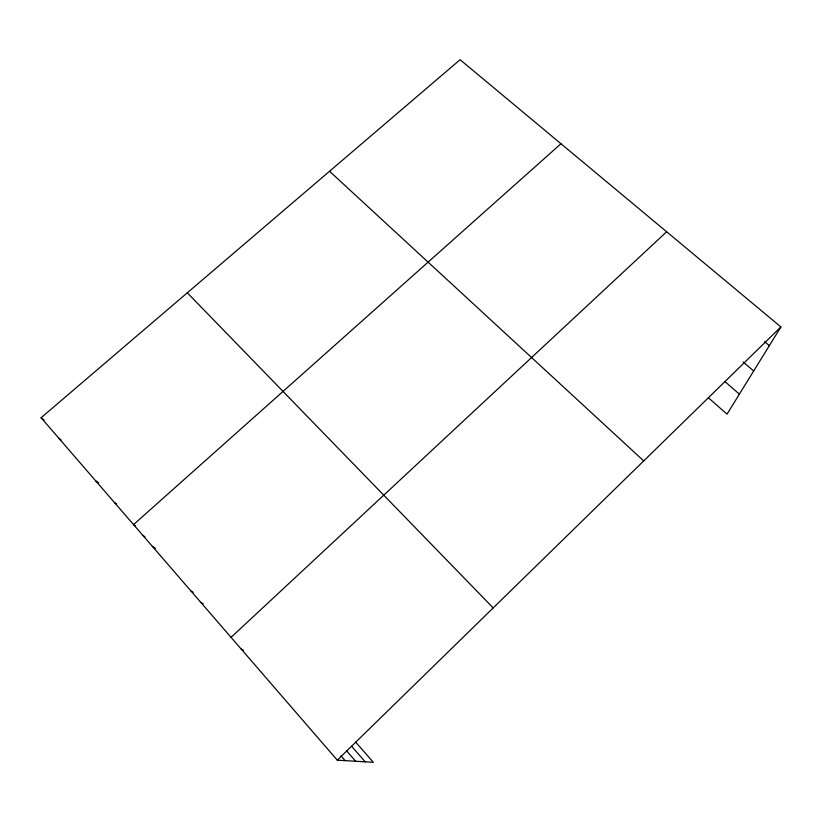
<?xml version="1.0" encoding="UTF-8"?>
<svg xmlns="http://www.w3.org/2000/svg" width="822" height="822" viewBox="0 0 822 822"><rect width="100%" height="100%" fill="white"/><g stroke="black" fill="none" stroke-linecap="round" stroke-linejoin="round"><path stroke-width="1.23" d="M355.731 742.204L373.352 762.292L337.297 760.175L41.1 417.74L460.094 59.708L780.9 326.94L727.028 414.154L708.4 397.786M337.297 760.175L780.9 326.94M231.064 637.358L666.652 231.763M560.974 143.737L133.544 524.621L135.671 526.018M241.278 649.164L243.425 650.151M200.948 602.536L203.178 603.759M191.074 591.121L193.201 592.323M152.409 546.424L155.45 548.346M142.936 535.471L145.011 536.817M114.443 502.53L116.519 503.937M95.65 480.798L98.691 482.946M58.989 438.414L61.044 439.934M41.1 417.74L44.111 420.021M764.635 341.685L769.341 345.651M743.109 361.947L753.682 370.999M725.014 381.644L739.389 394.128M329.54 171.264L643.708 460.916M187.303 292.807L493.19 607.92M351.631 746.304L365.194 761.809M346.586 750.805L355.679 761.254M341.079 755.952L345.148 760.638"/></g></svg>
